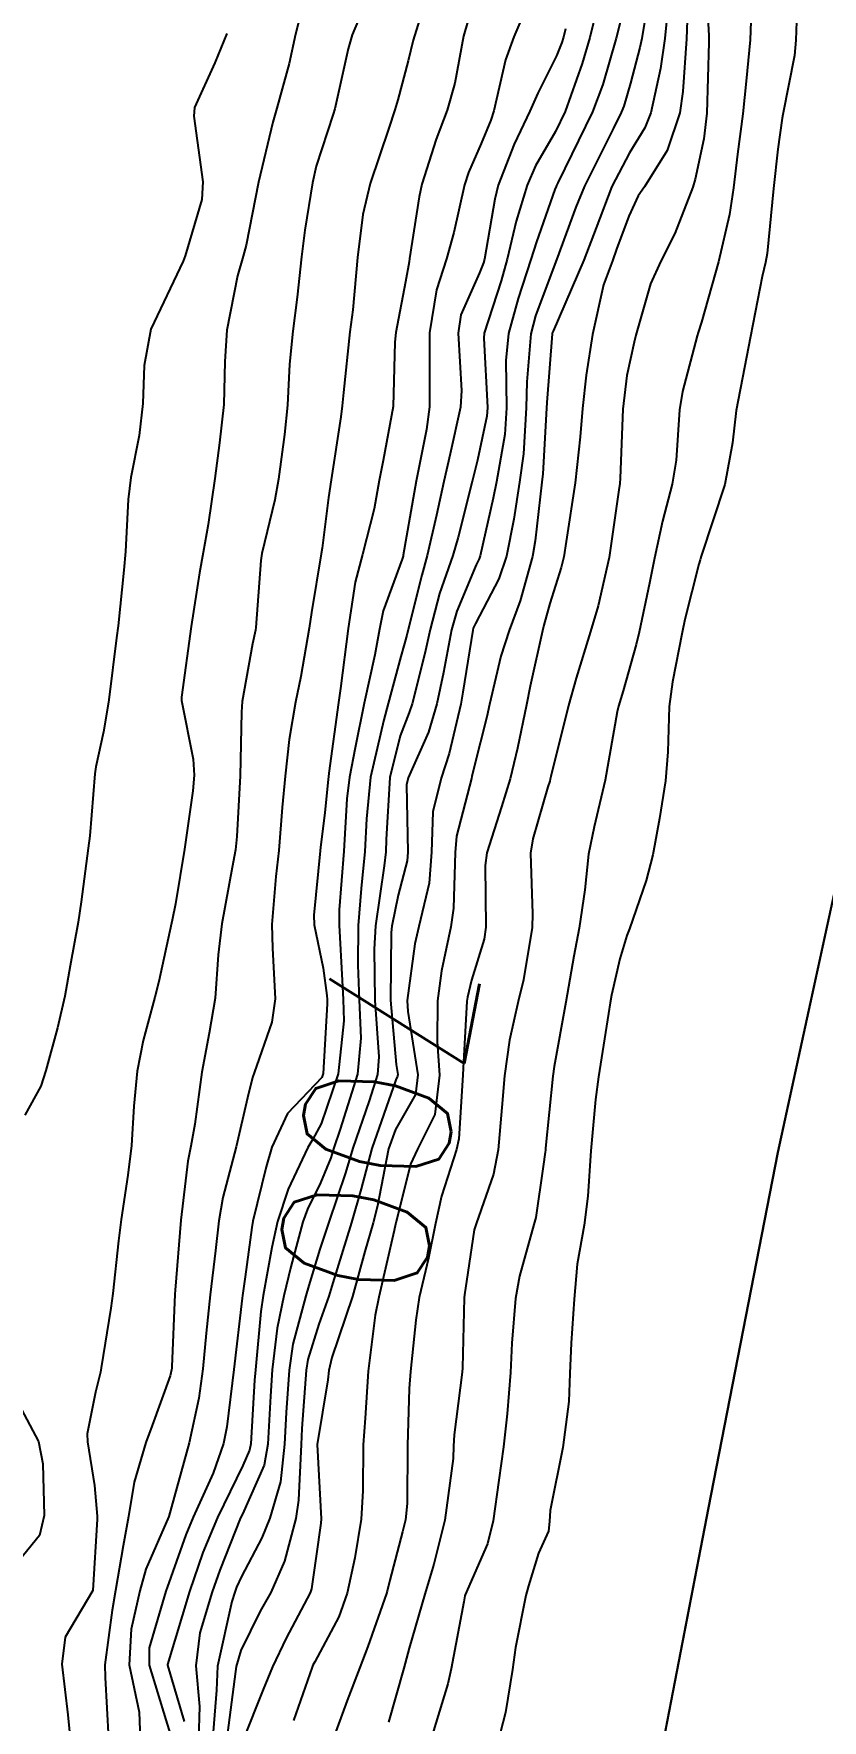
# Model space of a CAD drawing. Header units: metres. Extents: x 298520 to 308411, y 7433745 to 7450750.
# Drawn here: x 301154.61 to 301175.88, y 7443385.87 to 7443431.32 of the extents above; entities that cross this region are included whole.
import ezdxf
from ezdxf.enums import TextEntityAlignment as Align

# ---------------------------------------------------------------- set-up
doc = ezdxf.new("R2010")
doc.units = ezdxf.units.M
doc.header["$LTSCALE"] = 10
doc.linetypes.add('CONTINUO', pattern=[0])
doc.linetypes.add('DASHED', pattern=[0.75, 0.5, -0.25])
for name, color, linetype in [('Cotas', 45, 'Continuous'), ('Curvas de Nivel 1m', 11, 'Continuous'), ('Curvas de Nivel 5m', 15, 'Continuous'), ('Eixo_Estaqueamento', 45, 'CONTINUO'), ('Linha Férrea', 251, 'TRACKS'), ('Vias Secundárias', 230, 'DASHED')]:
    doc.layers.add(name, color=color, linetype=linetype)
doc.styles.add('Style-STANDARD', font='STANDARD.shx')
doc.linetypes.add('TRACKS', pattern='A,0.15,[130,ltypeshp.shx,S=0.25,R=0,X=0,Y=0],0.15', length=0.3)

msp = doc.modelspace()

# ---------------------------------------------------------------- linework, layer by layer
at = {"layer": 'Curvas de Nivel 1m', "flags": 128}
for points, elevation in [([(301165.328, 7443432.673), (301164.88, 7443431.268), (301164.843, 7443431.147), (301164.713, 7443430.592), (301164.43, 7443429.541), (301164.354, 7443429.275), (301164.188, 7443428.777), (301163.687, 7443427.285), (301163.493, 7443426.455), (301163.348, 7443425.289), (301163.216, 7443423.879), (301163.142, 7443423.292), (301162.966, 7443421.654), (301162.932, 7443421.295), (301162.893, 7443421.002), (301162.633, 7443419.299), (301162.568, 7443418.82), (301162.394, 7443417.462), (301162.368, 7443417.302), (301162.106, 7443415.727), (301162.042, 7443415.305), (301161.817, 7443414), (301161.674, 7443413.308), (301161.502, 7443412.301), (301161.396, 7443411.311), (301161.317, 7443410.465), (301161.228, 7443409.312), (301161.147, 7443408.612), (301161.033, 7443407.314), (301161.058, 7443406.682), (301161.129, 7443405.313), (301161.036, 7443404.681), (301160.559, 7443403.318), (301160.511, 7443403.19), (301160.376, 7443402.646), (301160.077, 7443401.324), (301159.716, 7443399.956), (301159.61, 7443399.331), (301159.519, 7443398.526), (301159.369, 7443397.334), (301159.266, 7443396.299), (301159.174, 7443395.337), (301159.066, 7443394.553), (301158.809, 7443393.342), (301158.256, 7443391.363), (301157.638, 7443389.939), (301157.476, 7443389.357), (301157.239, 7443388.324), (301157.191, 7443387.36), (301157.455, 7443386.083), (301157.484, 7443385.357)], 706), ([(301170.74, 7443432.861), (301170.32, 7443431.206), (301169.964, 7443429.951), (301169.683, 7443429.215), (301168.751, 7443427.306), (301168.712, 7443427.229), (301168.701, 7443427.201), (301168.671, 7443427.122), (301168.172, 7443425.713), (301168.023, 7443425.236), (301167.682, 7443424.19), (301167.415, 7443423.242), (301167.342, 7443422.517), (301167.366, 7443421.242), (301167.317, 7443420.517), (301167.099, 7443419.245), (301167.009, 7443418.805), (301166.652, 7443417.249), (301166.628, 7443417.173), (301166.549, 7443417.008), (301166.024, 7443415.762), (301165.885, 7443415.256), (301165.667, 7443414.103), (301165.485, 7443413.26), (301165.258, 7443412.499), (301164.717, 7443411.268), (301164.672, 7443411.076), (301164.707, 7443409.267), (301164.684, 7443409.034), (301164.441, 7443408.104), (301164.275, 7443407.272), (301164.257, 7443407.099), (301164.237, 7443405.273), (301164.387, 7443403.546), (301164.43, 7443403.27), (301164.426, 7443403.226), (301164.381, 7443403.126), (301163.737, 7443401.279), (301163.441, 7443400.189), (301163.185, 7443399.287), (301162.681, 7443397.659), (301162.57, 7443397.296), (301162.305, 7443396.547), (301162.003, 7443395.596), (301161.958, 7443395.303), (301161.842, 7443393.732), (301161.827, 7443393.304), (301161.755, 7443391.798), (301161.685, 7443391.306), (301161.38, 7443390.154), (301161.007, 7443389.312), (301160.717, 7443388.805), (301160.197, 7443387.747), (301160.072, 7443387.322), (301160.054, 7443387.184), (301159.816, 7443385.325)], 701), ([(301172.738, 7443432.725), (301172.822, 7443431.277), (301172.825, 7443431.178), (301172.817, 7443431.084), (301172.763, 7443429.179), (301172.686, 7443428.49), (301172.451, 7443427.406), (301172.386, 7443427.183), (301171.904, 7443425.937), (301171.527, 7443425.191), (301171.252, 7443424.579), (301170.854, 7443423.198), (301170.806, 7443423.013), (301170.612, 7443422.109), (301170.501, 7443421.202), (301170.43, 7443419.347), (301170.418, 7443419.202), (301170.395, 7443419.026), (301170.131, 7443417.206), (301169.839, 7443415.905), (301169.632, 7443415.213), (301169.243, 7443413.952), (301169.039, 7443413.222), (301168.558, 7443411.303), (301168.542, 7443411.229), (301168.53, 7443411.182), (301168.48, 7443411.028), (301168.073, 7443409.62), (301168.01, 7443409.234), (301168.066, 7443407.605), (301168.056, 7443407.234), (301167.821, 7443405.827), (301167.677, 7443405.237), (301167.443, 7443404.194), (301167.311, 7443403.241), (301167.234, 7443402.382), (301167.14, 7443401.242), (301167.012, 7443400.584), (301166.545, 7443399.248), (301166.496, 7443399.083), (301166.32, 7443397.939), (301166.232, 7443397.333), (301166.226, 7443397.251), (301166.178, 7443395.367), (301166.168, 7443395.251), (301165.957, 7443393.564), (301165.939, 7443393.255), (301165.925, 7443392.92), (301165.704, 7443391.258), (301165.408, 7443390.079), (301165.163, 7443389.266), (301164.74, 7443387.814), (301164.593, 7443387.274), (301164.178, 7443385.816)], 697), ([(301169.892, 7443432.37), (301169.608, 7443431.217), (301169.408, 7443430.524), (301168.95, 7443429.226), (301168.687, 7443428.688), (301168.15, 7443427.764), (301167.918, 7443427.238), (301167.625, 7443426.274), (301167.381, 7443425.243), (301167.217, 7443424.664), (301166.765, 7443423.249), (301166.751, 7443423.119), (301166.851, 7443421.248), (301166.835, 7443421.012), (301166.582, 7443419.828), (301166.464, 7443419.361), (301166.435, 7443419.251), (301166.062, 7443417.751), (301165.913, 7443417.256), (301165.561, 7443416.236), (301165.302, 7443415.262), (301165.162, 7443414.618), (301164.821, 7443413.267), (301164.743, 7443413.025), (301164.494, 7443412.404), (301164.219, 7443411.274), (301164.123, 7443409.61), (301164.112, 7443409.275), (301164.066, 7443408.893), (301163.835, 7443407.279), (301163.796, 7443406.649), (301163.815, 7443405.279), (301163.92, 7443403.747), (301163.889, 7443403.277), (301163.662, 7443402.567), (301163.223, 7443401.287), (301163.023, 7443400.619), (301162.576, 7443399.296), (301162.326, 7443398.566), (301162.031, 7443397.588), (301161.95, 7443397.304), (301161.604, 7443396.003), (301161.5, 7443395.308), (301161.42, 7443394.164), (301161.38, 7443393.309), (301161.267, 7443392.295), (301160.979, 7443391.313), (301160.766, 7443390.783), (301160.219, 7443389.743), (301160.083, 7443389.454), (301160.038, 7443389.323), (301159.959, 7443389.073), (301159.575, 7443387.329), (301159.54, 7443386.683), (301159.437, 7443385.331)], 702), ([(301171.731, 7443432.192), (301171.632, 7443431.191), (301171.517, 7443430.386), (301171.261, 7443429.194), (301171.099, 7443428.785), (301170.682, 7443428.117), (301170.202, 7443427.207), (301169.782, 7443426.087), (301169.452, 7443425.218), (301168.624, 7443423.307), (301168.6, 7443423.253), (301168.597, 7443423.23), (301168.453, 7443421.382), (301168.445, 7443421.232), (301168.344, 7443419.465), (301168.319, 7443419.233), (301168.133, 7443417.658), (301168.062, 7443417.235), (301167.736, 7443416.037), (301167.435, 7443415.241), (301167.212, 7443414.547), (301166.91, 7443413.246), (301166.83, 7443412.916), (301166.486, 7443411.527), (301166.432, 7443411.302), (301166.421, 7443411.251), (301166.019, 7443409.695), (301165.982, 7443409.255), (301165.939, 7443407.754), (301165.863, 7443407.256), (301165.612, 7443406.067), (301165.501, 7443405.259), (301165.493, 7443404.163), (301165.554, 7443403.258), (301165.432, 7443402.199), (301164.961, 7443401.264), (301164.771, 7443400.852), (301164.379, 7443399.27), (301164.367, 7443399.235), (301164.331, 7443399.072), (301163.925, 7443397.276), (301163.819, 7443396.788), (301163.636, 7443395.28), (301163.549, 7443394.012), (301163.502, 7443393.288), (301163.489, 7443392.049), (301163.448, 7443391.288), (301163.272, 7443390.245), (301163.065, 7443389.291), (301162.847, 7443388.653), (301162.194, 7443387.444), (301162.142, 7443387.352), (301162.121, 7443387.301), (301161.624, 7443385.86)], 699), ([(301173.977, 7443432.403), (301173.932, 7443431.162), (301173.826, 7443430.043), (301173.737, 7443429.164), (301173.593, 7443428.077), (301173.482, 7443427.168), (301173.378, 7443426.453), (301173.085, 7443425.173), (301172.627, 7443423.547), (301172.534, 7443423.271), (301172.508, 7443423.181), (301172.113, 7443421.68), (301172.026, 7443421.186), (301171.936, 7443419.833), (301171.836, 7443419.187), (301171.569, 7443418.184), (301171.359, 7443417.192), (301171.224, 7443416.512), (301170.938, 7443415.196), (301170.858, 7443414.858), (301170.507, 7443413.612), (301170.384, 7443413.202), (301170.35, 7443413.051), (301170.023, 7443411.207), (301169.728, 7443409.947), (301169.575, 7443409.213), (301169.481, 7443408.252), (301169.326, 7443407.217), (301169.179, 7443406.461), (301168.967, 7443405.222), (301168.65, 7443403.49), (301168.61, 7443403.227), (301168.418, 7443401.283), (301168.412, 7443401.229), (301168.408, 7443401.183), (301168.356, 7443400.792), (301168.151, 7443399.417), (301168.105, 7443399.232), (301167.715, 7443397.84), (301167.607, 7443397.237), (301167.511, 7443396.028), (301167.469, 7443395.238), (301167.386, 7443394.129), (301167.279, 7443393.24), (301167.157, 7443392.338), (301167.009, 7443391.242), (301166.85, 7443390.628), (301166.251, 7443389.25), (301166.239, 7443389.223), (301166.211, 7443389.062), (301165.876, 7443387.255), (301165.78, 7443386.847), (301165.298, 7443385.263)], 696), ([(301161.89, 7443432.15), (301161.673, 7443431.311), (301161.506, 7443430.517), (301161.171, 7443429.315), (301161.065, 7443428.941), (301160.673, 7443427.32), (301160.346, 7443425.624), (301160.262, 7443425.324), (301160.107, 7443424.798), (301159.825, 7443423.332), (301159.773, 7443422.491), (301159.738, 7443421.333), (301159.625, 7443420.297), (301159.5, 7443419.336), (301159.322, 7443418.1), (301159.183, 7443417.341), (301159.089, 7443416.797), (301158.861, 7443415.345), (301158.599, 7443413.444), (301158.604, 7443413.348), (301158.916, 7443411.772), (301158.944, 7443411.343), (301158.905, 7443410.915), (301158.677, 7443409.347), (301158.438, 7443407.874), (301158.35, 7443407.434), (301158.331, 7443407.351), (301157.99, 7443405.782), (301157.879, 7443405.355), (301157.562, 7443404.191), (301157.402, 7443403.36), (301157.314, 7443402.42), (301157.25, 7443401.361), (301157.155, 7443400.557), (301156.974, 7443399.364), (301156.9, 7443398.791), (301156.746, 7443397.366), (301156.696, 7443396.979), (301156.435, 7443395.369), (301156.413, 7443395.247), (301156.283, 7443394.707), (301156.052, 7443393.587), (301156.066, 7443393.372), (301156.251, 7443392.199), (301156.328, 7443391.369), (301156.324, 7443391.287), (301156.213, 7443389.37), (301155.467, 7443388.11), (301155.37, 7443387.378), (301155.537, 7443386.019), (301155.6, 7443385.376)], 708), ([(301163.541, 7443432.098), (301163.205, 7443431.293), (301163.095, 7443430.916), (301162.733, 7443429.299), (301162.691, 7443429.152), (301162.232, 7443427.749), (301162.131, 7443427.305), (301161.93, 7443426.031), (301161.836, 7443425.308), (301161.721, 7443424.221), (301161.604, 7443423.31), (301161.511, 7443422.414), (301161.458, 7443421.311), (301161.382, 7443420.521), (301161.214, 7443419.314), (301161.118, 7443418.764), (301160.77, 7443417.318), (301160.739, 7443417.129), (301160.604, 7443415.319), (301160.597, 7443415.244), (301160.519, 7443414.88), (301160.233, 7443413.324), (301160.215, 7443413.039), (301160.186, 7443411.324), (301160.094, 7443409.69), (301160.055, 7443409.326), (301159.97, 7443408.849), (301159.686, 7443407.331), (301159.591, 7443406.499), (301159.505, 7443405.334), (301159.343, 7443404.391), (301159.148, 7443403.339), (301158.962, 7443401.934), (301158.852, 7443401.343), (301158.768, 7443400.933), (301158.581, 7443399.346), (301158.428, 7443397.462), (301158.42, 7443397.348), (301158.337, 7443395.393), (301158.336, 7443395.349), (301158.329, 7443395.313), (301158.29, 7443395.148), (301157.81, 7443393.814), (301157.635, 7443393.356), (301157.323, 7443392.288), (301157.168, 7443391.361), (301157.025, 7443390.568), (301156.823, 7443389.364), (301156.734, 7443388.839), (301156.53, 7443387.367), (301156.539, 7443387.017), (301156.634, 7443385.365)], 707), ([(301167.913, 7443432.056), (301167.558, 7443431.242), (301167.335, 7443430.622), (301167.022, 7443429.247), (301166.941, 7443428.996), (301166.684, 7443428.362), (301166.343, 7443427.587), (301166.23, 7443427.254), (301165.941, 7443425.969), (301165.746, 7443425.259), (301165.479, 7443424.417), (301165.287, 7443423.263), (301165.288, 7443422.592), (301165.287, 7443421.263), (301165.203, 7443420.654), (301164.932, 7443419.266), (301164.877, 7443418.96), (301164.582, 7443417.27), (301164.577, 7443417.245), (301164.551, 7443417.166), (301164.041, 7443415.767), (301163.939, 7443415.279), (301163.817, 7443414.582), (301163.529, 7443413.285), (301163.282, 7443412.079), (301163.13, 7443411.29), (301163.063, 7443410.703), (301162.978, 7443409.292), (301162.856, 7443407.712), (301162.849, 7443407.294), (301162.932, 7443405.807), (301162.957, 7443405.292), (301162.974, 7443404.722), (301162.824, 7443403.293), (301162.369, 7443401.943), (301162.138, 7443401.529), (301162.003, 7443401.304), (301161.472, 7443400.182), (301161.188, 7443399.311), (301161.033, 7443398.606), (301160.803, 7443397.315), (301160.74, 7443396.884), (301160.593, 7443395.317), (301160.572, 7443395.033), (301160.466, 7443393.318), (301160.432, 7443393.148), (301160.257, 7443392.735), (301159.569, 7443391.33), (301159.176, 7443390.389), (301158.818, 7443389.341), (301158.22, 7443387.376), (301158.223, 7443387.35), (301158.674, 7443385.839)], 704), ([(301159.827, 7443431.329), (301159.502, 7443430.541), (301158.95, 7443429.337), (301158.931, 7443429.097), (301159.178, 7443427.335), (301159.145, 7443426.856), (301158.702, 7443425.339), (301158.641, 7443425.196), (301157.777, 7443423.358), (301157.59, 7443422.383), (301157.558, 7443421.36), (301157.46, 7443420.491), (301157.237, 7443419.363), (301157.165, 7443418.766), (301157.094, 7443417.365), (301157.046, 7443416.864), (301156.89, 7443415.366), (301156.849, 7443415.037), (301156.636, 7443413.369), (301156.62, 7443413.25), (301156.494, 7443412.51), (301156.291, 7443411.565), (301156.266, 7443411.372), (301156.125, 7443409.707), (301156.083, 7443409.374), (301155.891, 7443407.923), (301155.81, 7443407.376), (301155.597, 7443406.203), (301155.451, 7443405.38), (301155.253, 7443404.529), (301154.939, 7443403.384), (301154.803, 7443402.961), (301154.371, 7443402.18)], 709), ([(301168.954, 7443431.455), (301168.901, 7443431.227), (301168.86, 7443431.089), (301168.715, 7443430.731), (301168.213, 7443429.722), (301167.993, 7443429.237), (301167.575, 7443428.35), (301167.138, 7443427.245), (301167.046, 7443426.868), (301166.771, 7443425.249), (301166.747, 7443425.144), (301166.639, 7443424.877), (301166.137, 7443423.746), (301166.057, 7443423.256), (301166.154, 7443421.708), (301166.127, 7443421.255), (301165.844, 7443419.997), (301165.672, 7443419.259), (301165.477, 7443418.348), (301165.226, 7443417.263), (301165.08, 7443416.729), (301164.711, 7443415.268), (301164.673, 7443415.117), (301164.516, 7443414.538), (301164.173, 7443413.275), (301164.053, 7443412.831), (301163.7, 7443411.282), (301163.586, 7443410.164), (301163.547, 7443409.284), (301163.448, 7443408.29), (301163.365, 7443407.286), (301163.356, 7443406.22), (301163.387, 7443405.285), (301163.432, 7443404.249), (301163.346, 7443403.286), (301162.879, 7443401.803), (301162.709, 7443401.295), (301162.625, 7443401.03), (301162.349, 7443400.349), (301162.001, 7443399.641), (301161.876, 7443399.305), (301161.544, 7443398.085), (301161.362, 7443397.31), (301161.182, 7443396.433), (301161.047, 7443395.312), (301160.996, 7443394.599), (301160.928, 7443393.313), (301160.831, 7443392.74), (301160.244, 7443391.419), (301160.194, 7443391.321), (301159.634, 7443389.917), (301159.428, 7443389.332), (301159.09, 7443388.225), (301158.983, 7443387.338), (301159.086, 7443386.24), (301159.059, 7443385.337)], 703), ([(301172.237, 7443431.675), (301172.215, 7443431.185), (301172.119, 7443429.768), (301172.039, 7443429.187), (301171.699, 7443428.173), (301171.088, 7443427.196), (301170.917, 7443426.95), (301170.661, 7443426.405), (301170.334, 7443425.518), (301170.221, 7443425.206), (301169.984, 7443424.557), (301169.685, 7443423.214), (301169.515, 7443422.12), (301169.41, 7443421.218), (301169.347, 7443420.463), (301169.219, 7443419.22), (301168.975, 7443417.641), (301168.906, 7443417.225), (301168.835, 7443416.939), (301168.534, 7443415.969), (301168.375, 7443415.381), (301168.338, 7443415.232), (301168.006, 7443413.737), (301167.901, 7443413.236), (301167.661, 7443412.068), (301167.46, 7443411.24), (301167.23, 7443410.484), (301166.832, 7443409.246), (301166.79, 7443408.906), (301166.805, 7443407.246), (301166.758, 7443406.917), (301166.419, 7443405.812), (301166.31, 7443405.355), (301166.294, 7443405.251), (301166.193, 7443403.445), (301166.187, 7443403.252), (301166.08, 7443401.539), (301166.017, 7443401.253), (301165.611, 7443399.99), (301165.448, 7443399.259), (301165.257, 7443398.327), (301165.01, 7443397.263), (301164.916, 7443396.655), (301164.776, 7443395.265), (301164.74, 7443394.811), (301164.695, 7443393.274), (301164.684, 7443391.71), (301164.638, 7443391.274), (301164.563, 7443390.95), (301164.218, 7443389.641), (301164.145, 7443389.349), (301164.126, 7443389.281), (301163.629, 7443387.855), (301163.408, 7443387.288), (301163.07, 7443386.405), (301162.66, 7443385.295)], 698), ([(301154.276, 7443394.26), (301154.743, 7443393.385), (301154.859, 7443392.782), (301154.897, 7443391.383), (301154.775, 7443390.844), (301154.225, 7443390.176)], 709)]:
    msp.add_lwpolyline(points, dxfattribs=dict(at, elevation=elevation))
at = {"layer": 'Curvas de Nivel 5m', "flags": 128}
for points, elevation in [([(301171.254, 7443432.679), (301171.015, 7443431.197), (301170.964, 7443430.953), (301170.705, 7443429.986), (301170.525, 7443429.373), (301170.459, 7443429.204), (301170.241, 7443428.759), (301169.47, 7443427.218), (301169.237, 7443426.649), (301168.713, 7443425.229), (301168.641, 7443425.039), (301168.145, 7443423.718), (301168.019, 7443423.236), (301167.91, 7443421.937), (301167.895, 7443421.237), (301167.819, 7443420.003), (301167.719, 7443419.239), (301167.561, 7443418.242), (301167.364, 7443417.242), (301167.16, 7443416.627), (301166.526, 7443415.427), (301166.469, 7443415.305), (301166.454, 7443415.251), (301166.185, 7443413.575), (301166.129, 7443413.254), (301165.819, 7443411.927), (301165.6, 7443411.259), (301165.38, 7443410.351), (301165.341, 7443409.261), (301165.28, 7443408.427), (301165, 7443407.264), (301164.896, 7443406.797), (301164.69, 7443405.267), (301164.704, 7443404.972), (301164.97, 7443403.264), (301164.91, 7443402.732), (301164.368, 7443401.787), (301164.178, 7443401.273), (301163.883, 7443399.733), (301163.77, 7443399.278), (301163.545, 7443398.502), (301163.209, 7443397.287), (301162.651, 7443395.649), (301162.571, 7443395.296), (301162.543, 7443395.044), (301162.263, 7443393.3), (301162.364, 7443391.299), (301162.357, 7443391.183), (301162.228, 7443390.288), (301162.103, 7443389.412), (301162.069, 7443389.301), (301161.427, 7443388.082), (301161.054, 7443387.311), (301160.799, 7443386.702), (301160.256, 7443385.319)], 700), ([(301175.22, 7443432.664), (301175.166, 7443431.146), (301175.128, 7443430.735), (301174.812, 7443429.149), (301174.796, 7443429.045), (301174.684, 7443428.208), (301174.569, 7443427.152), (301174.397, 7443425.403), (301174.351, 7443425.154), (301174.263, 7443424.78), (301173.945, 7443423.16), (301173.778, 7443422.326), (301173.561, 7443421.166), (301173.455, 7443420.301), (301173.254, 7443419.17), (301172.617, 7443417.242), (301172.599, 7443417.179), (301172.589, 7443417.143), (301172.551, 7443417.027), (301172.175, 7443415.537), (301172.101, 7443415.184), (301171.842, 7443413.854), (301171.755, 7443413.187), (301171.714, 7443411.965), (301171.653, 7443411.188), (301171.488, 7443410.17), (301171.306, 7443409.191), (301171.135, 7443408.504), (301170.683, 7443407.198), (301170.613, 7443407.015), (301170.421, 7443406.39), (301170.2, 7443405.409), (301170.163, 7443405.204), (301170.113, 7443404.918), (301169.846, 7443403.208), (301169.766, 7443402.598), (301169.636, 7443401.211), (301169.559, 7443399.998), (301169.455, 7443399.213), (301169.272, 7443398.165), (301169.188, 7443397.217), (301169.112, 7443396.029), (301169.07, 7443395.218), (301169.041, 7443394.459), (301168.881, 7443393.221), (301168.541, 7443391.52), (301168.522, 7443391.226), (301168.5, 7443390.965), (301168.23, 7443390.375), (301167.955, 7443389.495), (301167.89, 7443389.233), (301167.606, 7443387.829), (301167.523, 7443387.237), (301167.341, 7443386.079), (301167.119, 7443385.241)], 695), ([(301166.318, 7443431.663), (301166.209, 7443431.255), (301165.972, 7443429.989), (301165.761, 7443429.259), (301165.464, 7443428.483), (301165.077, 7443427.266), (301165.008, 7443426.926), (301164.752, 7443425.269), (301164.738, 7443425.173), (301164.637, 7443424.639), (301164.376, 7443423.274), (301164.353, 7443423.006), (301164.31, 7443421.274), (301164.035, 7443419.824), (301163.928, 7443419.28), (301163.799, 7443418.515), (301163.477, 7443417.286), (301163.286, 7443416.545), (301163.092, 7443415.291), (301162.886, 7443413.674), (301162.831, 7443413.295), (301162.576, 7443411.391), (301162.563, 7443411.299), (301162.552, 7443411.229), (301162.468, 7443410.324), (301162.352, 7443409.403), (301162.338, 7443409.301), (301162.171, 7443407.567), (301162.182, 7443407.303), (301162.421, 7443406.142), (301162.522, 7443405.406), (301162.53, 7443405.298), (301162.529, 7443405.18), (301162.422, 7443403.299), (301162.382, 7443403.188), (301161.459, 7443402.222), (301161.04, 7443401.313), (301160.887, 7443400.783), (301160.526, 7443399.318), (301160.497, 7443399.153), (301160.318, 7443397.821), (301160.242, 7443397.321), (301160.236, 7443397.245), (301160.01, 7443395.324), (301159.823, 7443393.773), (301159.735, 7443393.328), (301159.454, 7443392.531), (301158.912, 7443391.34), (301158.713, 7443390.865), (301158.214, 7443389.449), (301158.19, 7443389.374), (301158.18, 7443389.35), (301157.729, 7443387.824), (301157.725, 7443387.355), (301158.178, 7443385.877), (301158.301, 7443385.475)], 705)]:
    msp.add_lwpolyline(points, dxfattribs=dict(at, elevation=elevation))
at = {"layer": 'Eixo_Estaqueamento'}
msp.add_lwpolyline([(301196.167, 7443643.146, 0.007667), (301197.204, 7443633.937), (301198.183, 7443625.385), (301198.702, 7443618.87), (301199.281, 7443610.703), (301199.927, 7443598.374), (301200.162, 7443588.233), (301200.282, 7443573.9), (301200.059, 7443564.719), (301199.581, 7443554.271), (301198.978, 7443543.028), (301197.815, 7443528.847), (301196.062, 7443513.194), (301194.095, 7443499.341), (301192.552, 7443489.809), (301190.748, 7443479.811), (301187.696, 7443463.235), (301184.295, 7443446.536), (301181.694, 7443433.864), (301178.924, 7443420.669), (301174.68, 7443401.171), (301172.81, 7443391.595), (301169.449, 7443374.231)], format="xyb", dxfattribs=at)
at = {"layer": 'Linha Férrea', "flags": 128}
msp.add_lwpolyline([(307827.162, 7434249.95), (307821.558, 7434258.806), (307819.524, 7434262.43), (307816.304, 7434268.219), (307813.681, 7434272.301), (307811.637, 7434275.461), (307798.221, 7434296.136), (307773.738, 7434334.032), (307761.734, 7434352.011), (307752.472, 7434367.888), (307735.134, 7434393.38), (307710.738, 7434431.015), (307694.807, 7434455.28), (307677.699, 7434482.208), (307665.381, 7434501.663), (307643.884, 7434534.842), (307627.559, 7434562.543), (307613.51, 7434586.874), (307596.955, 7434617.47), (307576.402, 7434659.978), (307564.169, 7434687.319), (307541.059, 7434734.946), (307530.172, 7434758.545), (307516.917, 7434785.92), (307501.763, 7434817.247), (307481.679, 7434859.302), (307459.201, 7434904.199), (307442.79, 7434936.268), (307425.275, 7434968.915), (307411.694, 7434992.242), (307402.565, 7435007.679), (307388.848, 7435028.501), (307366.947, 7435058.298), (307352.497, 7435076.75), (307335.708, 7435095.815), (307323.737, 7435108.404), (307304.876, 7435127.211), (307280.641, 7435149.596), (307260.895, 7435166.247), (307239.502, 7435183.006), (307222.59, 7435195.397), (307206.912, 7435206.431), (307191.542, 7435216.923), (307180.978, 7435223.581), (307147.083, 7435245.035), (307110.179, 7435267.866), (307071.327, 7435292.081), (307013.035, 7435328.917), (306934.22, 7435378.293), (306890.853, 7435406.012), (306860.761, 7435425.266), (306830.445, 7435444.172), (306783.165, 7435474.002), (306743.292, 7435499.125), (306730.646, 7435506.804), (306700.006, 7435524.558), (306649.968, 7435556.158), (306620.536, 7435574.685), (306585.884, 7435596.365), (306549.21, 7435619.443), (306511.464, 7435642.992), (306481.3, 7435662.066), (306449.914, 7435681.79), (306417.31, 7435702.158), (306386.499, 7435720.658), (306359.57, 7435735.78), (306332.265, 7435749.95), (306295.736, 7435767.254), (306254.914, 7435784.832), (306234.551, 7435793.029), (306198.8, 7435806.042), (306177.427, 7435813.736), (306139.201, 7435826.142), (306101.034, 7435838.043), (306051.969, 7435853.031), (306008.186, 7435866.647), (306003.579, 7435868.042), (305974.115, 7435878.736), (305939.654, 7435889.448), (305902.227, 7435900.737), (305881.18, 7435906.223), (305868.578, 7435910.192), (305845.541, 7435919.118), (305815.171, 7435933.297), (305786.711, 7435949.033), (305760.876, 7435966.424), (305735.18, 7435986.894), (305723.755, 7435997.052), (305696.097, 7436025.188), (305678.2, 7436047.897), (305661.02, 7436071.863), (305645.017, 7436096.315), (305622.371, 7436129.703), (305596.142, 7436168.749), (305576.091, 7436198.746), (305559.429, 7436223.15), (305539.44, 7436252.716), (305521.42, 7436279.841), (305512.691, 7436292.824), (305499.486, 7436312.983), (305480.027, 7436341.606), (305460.301, 7436370.83), (305441.558, 7436398.43), (305421.25, 7436428.242), (305402.577, 7436456.088), (305384.092, 7436483.75), (305369.125, 7436505.554), (305351.225, 7436532.173), (305338.344, 7436551.44), (305322.726, 7436574.869), (305306.914, 7436598.296), (305293.244, 7436619.058), (305277.818, 7436644.307), (305263.888, 7436668.981), (305254.713, 7436687.725), (305243.781, 7436710.837), (305233.952, 7436734.393), (305225.106, 7436755.865), (305215.533, 7436780.472), (305201.607, 7436815.682), (305193.173, 7436837.83), (305177.384, 7436877.752), (305166.792, 7436904.686), (305153.942, 7436937.689), (305141.501, 7436969.136), (305130.697, 7436996.497), (305122.016, 7437018.504), (305113.061, 7437043.102), (305101.513, 7437072.011), (305093.245, 7437092.935), (305082.037, 7437121.364), (305073.353, 7437143.916), (305060.568, 7437176.453), (305050.18, 7437206.397), (305043.414, 7437227.867), (305037.467, 7437248.165), (305034.526, 7437261.706), (305031.724, 7437274.104), (305028.718, 7437297.869), (305025.03, 7437326.573), (305023.117, 7437358.555), (305023.119, 7437387.114), (305024.829, 7437414.867), (305027.312, 7437439.505), (305027.407, 7437441.256), (305030.711, 7437462.666), (305036.039, 7437488.902), (305042.465, 7437516.919), (305048.776, 7437544.538), (305055.475, 7437572.1), (305062.866, 7437603.389), (305069.498, 7437630.688), (305077.032, 7437662.821), (305085.46, 7437698.138), (305091.819, 7437727.643), (305097.21, 7437749.95), (305103.918, 7437777.268), (305111.101, 7437807.1), (305121.202, 7437849.915), (305125.406, 7437866.973), (305130.992, 7437888.732), (305137.356, 7437914.575), (305143.477, 7437941.139), (305150.277, 7437969.227), (305155.626, 7437993.858), (305160.498, 7438017.389), (305165.529, 7438047.968), (305167.399, 7438065.921), (305168.452, 7438080.499), (305168.697, 7438098.822), (305168.499, 7438111.609), (305167.442, 7438129.409), (305165.734, 7438144.803), (305163.051, 7438159.253), (305157.36, 7438183.653), (305149.712, 7438209.61), (305142.146, 7438230.516), (305132.877, 7438252.552), (305120.435, 7438277.838), (305109.119, 7438297.22), (305107.007, 7438300.233), (305099.258, 7438311.382), (305091.426, 7438322.415), (305083.384, 7438332.797), (305079.569, 7438337.519), (305074.8, 7438344.056), (305056.823, 7438367.077), (305041.935, 7438386.352), (305023.225, 7438411.978), (305005.975, 7438436.561), (304993.284, 7438456.495), (304983.121, 7438473.171), (304969.538, 7438498.699), (304959.938, 7438517.087), (304947.328, 7438543.432), (304933.09, 7438572.791), (304924.306, 7438590.948), (304918.204, 7438604.464), (304911.783, 7438619.158), (304905.926, 7438632.437), (304900.315, 7438648.46), (304895.834, 7438661.886), (304892.174, 7438674.496), (304887.946, 7438691.238), (304884.694, 7438706.937), (304881.848, 7438723.698), (304879.326, 7438740.134), (304878.187, 7438758.916), (304877.537, 7438778.358), (304877.211, 7438799.094), (304877.455, 7438830.881), (304877.861, 7438863.017), (304878.268, 7438892.702), (304878.595, 7438920.109), (304878.677, 7438952.239), (304877.945, 7438980.303), (304876.318, 7439009.018), (304874.936, 7439022.788), (304873.229, 7439037.841), (304870.14, 7439056.141), (304864.855, 7439082.077), (304859.079, 7439105.013), (304850.377, 7439133.889), (304843.057, 7439154.06), (304836.382, 7439171.237), (304828.249, 7439190.114), (304817.674, 7439211.83), (304806.69, 7439232.736), (304796.364, 7439250.871), (304785.222, 7439269.009), (304772.779, 7439289.097), (304755.7, 7439316.738), (304736.912, 7439345.938), (304718.848, 7439374.335), (304700.222, 7439403.624), (304676.465, 7439440.714), (304659.061, 7439468.061), (304641.493, 7439495.549), (304629.289, 7439514.996), (304612.29, 7439541.915), (304598.786, 7439563.312), (304583.088, 7439588.524), (304568.608, 7439611.383), (304554.371, 7439633.59), (304540.465, 7439656.114), (304527.858, 7439675.88), (304515.488, 7439695.965), (304501.015, 7439718.74), (304492.557, 7439732.179), (304481.09, 7439749.95), (304464.698, 7439773.555), (304458.701, 7439781.55), (304447.468, 7439795.482), (304430.85, 7439814.016), (304417.942, 7439826.867), (304407.625, 7439836.385), (304393.358, 7439848.486), (304380.404, 7439858.342), (304362.661, 7439870.737), (304347.086, 7439880.296), (304333.248, 7439887.82), (304320.73, 7439894.061), (304304.927, 7439900.989), (304286.443, 7439908.157), (304266.642, 7439915.416), (304246.691, 7439922.501), (304225.186, 7439929.977), (304198.999, 7439939.195), (304168.468, 7439950.001), (304152.888, 7439955.629), (304135.919, 7439962.486), (304121.351, 7439968.798), (304105.783, 7439976.385), (304088.736, 7439985.334), (304071.183, 7439995.831), (304051.503, 7440008.737), (304042.509, 7440015.334), (304023.022, 7440030.473), (304002.682, 7440048.64), (303992.184, 7440058.522), (303980.444, 7440070.491), (303965.024, 7440086.226), (303949.368, 7440102.496), (303932.051, 7440120.671), (303917.21, 7440136.166), (303903.071, 7440150.772), (303879.085, 7440174.998), (303863.629, 7440189.711), (303849.061, 7440203.116), (303838.551, 7440211.886), (303825.964, 7440222.577), (303811.471, 7440233.814), (303798.026, 7440243.583), (303789.167, 7440249.782, 0.048699), (303782.733, 7440254.326, -0.013971), (303778.977, 7440256.716, 0.011385), (303767.539, 7440264.078, 0.000455), (303759.243, 7440269.144, 0.004014), (303749.319, 7440275.082, 0.008965), (303739.521, 7440280.605), (303729.166, 7440286.199), (303717.711, 7440292.151), (303693.717, 7440304.367), (303679.104, 7440311.896), (303660.942, 7440321.331), (303642.972, 7440330.918), (303636.468, 7440334.548), (303624.836, 7440341.295), (303611.994, 7440348.943), (303603.079, 7440354.598), (303596.281, 7440359.102), (303587.51, 7440365.427), (303578.605, 7440372.221), (303569.48, 7440379.633), (303558.633, 7440389.129), (303549.894, 7440397.253), (303541.539, 7440405.465), (303534.882, 7440412.293), (303523.465, 7440424.473), (303512.292, 7440437.463), (303502.617, 7440449.258), (303497.008, 7440456.501), (303488.044, 7440468.694), (303481.424, 7440477.682), (303475.375, 7440486.349), (303465.786, 7440500.535), (303456.113, 7440515.599), (303445.613, 7440532.252), (303432.87, 7440552.628), (303423.186, 7440568.064, -0.000757), (303417.987, 7440576.145, 0.007668), (303411.654, 7440585.694), (303403.602, 7440597.441), (303394.768, 7440609.244), (303388.857, 7440616.919), (303381.264, 7440625.91), (303374.43, 7440633.824), (303364.889, 7440644.089), (303358.774, 7440650.239), (303349.646, 7440658.739), (303339.722, 7440667.523), (303332.656, 7440673.464), (303326.724, 7440678.049, -0.018136), (303320.919, 7440682.537, 0.027105), (303312.535, 7440688.782, -0.001525), (303306.785, 7440692.624), (303296.835, 7440699.316), (303291.583, 7440702.647), (303280.845, 7440709.238, 0.008003), (303271.247, 7440714.648, 0.013057), (303255.936, 7440722.447, -0.001991), (303248.373, 7440726.091, 0.012147), (303243.6, 7440728.272, -0.002135), (303237.368, 7440730.971), (303223.7, 7440736.96), (303210.103, 7440742.741), (303193.904, 7440749.566), (303189.82, 7440751.298), (303177.394, 7440756.464), (303158.988, 7440764.273), (303141.646, 7440771.615), (303117.098, 7440781.981), (303101.554, 7440788.524), (303093.446, 7440792.234), (303076.052, 7440800.18), (303054.932, 7440810.372), (303040.156, 7440817.979), (303025.349, 7440825.886), (303013.344, 7440832.756), (303004.06, 7440838.538), (302994.271, 7440845.093), (302982.623, 7440853.413), (302969.58, 7440863.652), (302962.58, 7440869.547), (302953.339, 7440877.801), (302943.024, 7440887.539), (302938.586, 7440892.147), (302933.331, 7440897.537), (302924.321, 7440907.75), (302915.904, 7440917.945), (302907.517, 7440928.751), (302899.78, 7440938.97), (302892.734, 7440949.154), (302888.762, 7440955.109), (302884.574, 7440961.747), (302879.485, 7440969.887), (302873.287, 7440980.614), (302867.777, 7440990.898), (302859.79, 7441006.768), (302851.229, 7441025.298), (302846.823, 7441035.61), (302841.669, 7441047.987), (302837.148, 7441059.318), (302829.38, 7441078.789), (302825.24, 7441088.834), (302821.857, 7441097.357), (302816.249, 7441111.473), (302810.672, 7441125.205), (302804.678, 7441140.046), (302799.05, 7441153.537), (302792.202, 7441169.326), (302786.803, 7441181.368), (302782.699, 7441189.728), (302780.991, 7441193.272, -0.024435), (302778.706, 7441197.526, 0.018839), (302775.042, 7441204.531), (302769.048, 7441215.01), (302764.16, 7441223.098), (302758.012, 7441232.567), (302751.033, 7441242.929), (302746.425, 7441249.467, 0.01417), (302742.29, 7441255.115, -0.010578), (302734.95, 7441264.491, 0.026045), (302726.645, 7441274.447), (302714.77, 7441287.265), (302702.588, 7441299.413), (302690.064, 7441310.886), (302682.561, 7441317.234), (302675.22, 7441323.247), (302666.869, 7441329.42, 0.027574), (302658.671, 7441335.283, -0.011091), (302655.152, 7441337.629, 0.01172), (302645.719, 7441343.898, 0.006642), (302635.246, 7441350.318, 0.010482), (302620.241, 7441358.823, 0.013683), (302599.223, 7441369.429, 0.008553), (302586.726, 7441375.052, 0.011788), (302575.046, 7441379.747, 0.002778), (302570.558, 7441381.4), (302560.876, 7441384.907), (302551.005, 7441388.04), (302546.217, 7441389.527, -0.019135), (302544.903, 7441389.88, 0.019296), (302522.937, 7441395.786, 0.000461), (302511.662, 7441398.344, 0.010049), (302501.513, 7441400.424), (302492.392, 7441402.102), (302485.288, 7441403.295), (302471.447, 7441405.533), (302444.869, 7441409.521), (302415.277, 7441413.929), (302384.345, 7441418.639), (302365.976, 7441421.32), (302360.247, 7441421.986), (302338.704, 7441425.134), (302306.002, 7441430.395), (302286.923, 7441434.198), (302278.604, 7441436.007), (302270.237, 7441438.277), (302260.05, 7441441.209), (302248.718, 7441444.793), (302234.932, 7441449.831), (302225.681, 7441453.688), (302223.91, 7441454.587), (302211.722, 7441460.078), (302198.55, 7441466.939), (302185.194, 7441474.434), (302176.266, 7441480.044), (302166.746, 7441486.088), (302155.705, 7441493.817), (302145.197, 7441501.908), (302133.651, 7441511.457), (302124.111, 7441520.003), (302113.796, 7441530.075), (302104.384, 7441540.03), (302095.467, 7441550.013), (302086.579, 7441560.931), (302077.65, 7441573.115), (302070.772, 7441583.077), (302062.647, 7441595.881), (302055.334, 7441608.401), (302048.687, 7441620.587), (302040.377, 7441636.793), (302032.957, 7441653.052), (302027.217, 7441666.295), (302023.745, 7441674.151), (302020.233, 7441682.946), (302013.855, 7441699.656), (302006.743, 7441720.028), (302000.143, 7441739.465), (301996.81, 7441749.517), (301993.173, 7441760.442), (301988.741, 7441774.004), (301985.313, 7441784.598), (301976.672, 7441811.028), (301970.969, 7441828.13), (301966.757, 7441840.46), (301961.824, 7441854.796), (301956.599, 7441869.324), (301952.694, 7441879.426), (301950.212, 7441885.776), (301947.263, 7441893.123), (301942.827, 7441902.996), (301936.943, 7441915.47), (301925.249, 7441938.089), (301919.939, 7441947.811), (301913.515, 7441959.082), (301904.124, 7441974.92), (301894.52, 7441990.438), (301891.413, 7441995.461), (301886.489, 7442003.183), (301878.67, 7442015.285), (301873.464, 7442023.436), (301865.157, 7442036.288), (301855.839, 7442050.938), (301845.976, 7442066.833), (301838.272, 7442079.461), (301830.416, 7442092.887), (301825.548, 7442101.779), (301821.376, 7442109.453), (301815.662, 7442120.908), (301811.106, 7442130.238), (301807.699, 7442137.999), (301806.423, 7442140.601, 0.023261), (301801.857, 7442152.453, -0.028715), (301797.552, 7442164.003, 0.012936), (301793.732, 7442175.332, -0.025942), (301792.423, 7442179.575, 0.006006), (301789.905, 7442189.062, -0.014708), (301788.14, 7442196.216), (301785.975, 7442206.246), (301784.367, 7442214.306, 0.006026), (301783.559, 7442218.841, -0.007665), (301782.521, 7442224.78, -0.006079), (301780.959, 7442235.44, -0.002739), (301779.703, 7442245.206), (301779.178, 7442249.477), (301778.675, 7442254.381), (301778.065, 7442260.482), (301777.318, 7442271.291), (301776.984, 7442275.413), (301775.911, 7442292.595), (301775.204, 7442301.965), (301774.189, 7442318.205), (301773.646, 7442327.416), (301773.089, 7442335.875), (301772.127, 7442350.268), (301771.292, 7442362.115), (301770.725, 7442371.572), (301769.865, 7442382.07), (301768.552, 7442394.647), (301768.148, 7442398.421), (301767.394, 7442406.074), (301767.009, 7442408.608), (301766.499, 7442411.782), (301764.779, 7442423.533), (301763.465, 7442430.863), (301760.77, 7442444.807), (301759.479, 7442450.076), (301758.259, 7442454.401), (301755.339, 7442466.071), (301751.665, 7442478.105, 0.014406), (301747.843, 7442489.506, -0.000078), (301746.016, 7442494.48), (301743.45, 7442501.467), (301738.686, 7442513.328), (301735.709, 7442520.321), (301732.431, 7442527.285), (301727.104, 7442538.17), (301722.927, 7442546.111, 0.012187), (301718.524, 7442554.109, 0.000535), (301713.357, 7442562.952, 0.014127), (301707.985, 7442571.558, 0.00131), (301703.078, 7442578.904, 0.005502), (301696.107, 7442589.038, 0.012739), (301690.664, 7442596.364, -0.003293), (301687.73, 7442600.161, 0.014011), (301683.494, 7442605.405), (301674.266, 7442616.2), (301665.746, 7442625.395), (301657.648, 7442633.669), (301647.393, 7442643.457), (301636.008, 7442653.979), (301626.6, 7442662.308), (301605.302, 7442680.695), (301585.626, 7442697.221), (301571.106, 7442709.224), (301556.026, 7442721.963), (301546.373, 7442729.879), (301533.385, 7442740.748), (301522.722, 7442749.605), (301509.812, 7442760.238), (301495.057, 7442772.28), (301477.473, 7442786.656), (301465.134, 7442796.879), (301456.431, 7442804.066), (301435.244, 7442821.757), (301421.836, 7442832.858), (301396.975, 7442853.686), (301385.141, 7442863.625), (301370.663, 7442875.779), (301364.72, 7442880.333), (301363.394, 7442881.709), (301340.635, 7442900.571), (301323.028, 7442915.478), (301312.785, 7442924.11), (301300.577, 7442934.699), (301285.849, 7442948.16), (301276.269, 7442957.316), (301270.655, 7442962.881), (301259.99, 7442974.031), (301253.515, 7442981.219), (301247.895, 7442987.531), (301240.384, 7442996.742), (301229.998, 7443009.989), (301221.855, 7443021.632), (301213.131, 7443035.04), (301205.731, 7443047.193), (301200.054, 7443057.202), (301196.13, 7443064.495), (301190.777, 7443075.159), (301186.743, 7443083.781), (301181.573, 7443095.717), (301178.314, 7443103.871), (301173.662, 7443116.191), (301169.173, 7443129.408), (301164.144, 7443147.31, -0.01791), (301159.61, 7443166.203, -0.00496), (301157.559, 7443176.875, -0.011511), (301154.972, 7443193.236, -0.007375), (301153.508, 7443205.472), (301152.718, 7443213.017, -0.00222), (301152.224, 7443222.44), (301151.729, 7443232.749), (301151.603, 7443240.182), (301151.639, 7443249.448), (301151.725, 7443255.841, -0.000163), (301152.025, 7443263.846, -0.011094), (301152.62, 7443273.75), (301153.007, 7443278.435), (301153.225, 7443280.621), (301153.695, 7443286.694, -0.028501), (301154.086, 7443291.63), (301155.314, 7443300.595), (301156.339, 7443307.456), (301157.491, 7443314.977), (301159.202, 7443325.07), (301161.789, 7443338.495), (301165.144, 7443354.564), (301169.449, 7443374.231), (301172.81, 7443391.595), (301174.68, 7443401.171), (301178.924, 7443420.669), (301181.694, 7443433.864), (301184.295, 7443446.536), (301187.696, 7443463.235), (301190.748, 7443479.811), (301192.552, 7443489.809), (301194.095, 7443499.341), (301196.062, 7443513.194), (301197.815, 7443528.847), (301198.978, 7443543.028), (301199.581, 7443554.271), (301200.059, 7443564.719), (301200.282, 7443573.9), (301200.162, 7443588.233), (301199.927, 7443598.374), (301199.281, 7443610.703), (301198.702, 7443618.87), (301198.183, 7443625.385), (301197.204, 7443633.937, -0.007667), (301196.167, 7443643.146, 0.025395), (301194.851, 7443652, -0.01031), (301194.43, 7443654.342), (301193.513, 7443660.134), (301192.135, 7443668.077), (301188.578, 7443684.771), (301185.498, 7443697.176), (301182.785, 7443706.834), (301181.462, 7443711.268), (301177.711, 7443723.713), (301173.808, 7443734.628), (301171.261, 7443741.672), (301169.728, 7443745.668), (301168.223, 7443749.256), (301166.222, 7443754.29), (301158.307, 7443772.479), (301152.394, 7443784.66), (301147.869, 7443793.508), (301140.961, 7443806.331), (301134.742, 7443816.987), (301130.672, 7443823.903), (301127.116, 7443829.58), (301117.999, 7443843.643), (301110.123, 7443855.073), (301103.904, 7443863.685), (301096.373, 7443873.957), (301091.515, 7443880.268), (301082.097, 7443891.988), (301075.191, 7443900.343), (301066.669, 7443910.076), (301057.942, 7443919.52), (301047.68, 7443929.617), (301040.637, 7443936.582), (301031.883, 7443944.37), (301023.758, 7443951.563), (301019.288, 7443955.054), (301009.556, 7443962.804), (300997.58, 7443972.16), (300983.871, 7443982.451), (300964.188, 7443997.461), (300944.108, 7444013.327), (300932.299, 7444022.947), (300914.026, 7444037.339), (300891.313, 7444055.807), (300879.97, 7444064.814), (300848.153, 7444089.828), (300830.362, 7444103.6), (300820.582, 7444111.406), (300808.788, 7444120.923), (300790.074, 7444136.492), (300778.414, 7444146.774), (300770.686, 7444153.71), (300758.584, 7444165.332), (300747.358, 7444176.88), (300740.382, 7444184.133), (300726.752, 7444199.558), (300715.031, 7444213.522), (300701.451, 7444231.207), (300695.757, 7444239.063), (300691.098, 7444245.691), (300688.496, 7444249.683), (300679.245, 7444263.561), (300673.509, 7444272.713), (300665.013, 7444287.411), (300658.593, 7444299.121), (300654.523, 7444306.913), (300645.889, 7444324.778), (300638.775, 7444340.504), (300632.002, 7444357.092), (300623.229, 7444381.315), (300618.039, 7444396.735), (300611.737, 7444416.065), (300609.685, 7444423.435), (300606.998, 7444434.668), (300602.946, 7444451.568), (300599.969, 7444467.01), (300597.626, 7444480.248), (300594.733, 7444500.078), (300593.893, 7444507.369), (300592.267, 7444522.787), (300591.511, 7444531.442), (300590.493, 7444544.959), (300589.841, 7444557.299), (300589.096, 7444574.018), (300588.343, 7444602.107), (300587.685, 7444624.209), (300587.294, 7444638.301), (300586.409, 7444654.83), (300585.213, 7444670.921), (300583.32, 7444689.362), (300581.913, 7444699.787), (300579.93, 7444713.25), (300577.016, 7444730.379), (300574.607, 7444742.839), (300573.261, 7444749.503), (300571.951, 7444755.507), (300567.968, 7444771.617), (300563.223, 7444789.714), (300556.388, 7444811.413), (300552.813, 7444821.862), (300552.051, 7444823.547), (300548.135, 7444834.224), (300543.898, 7444845.238), (300538.737, 7444857.627), (300534.37, 7444867.272, 0.016186), (300529.659, 7444877.358), (300521.065, 7444894.307), (300515.468, 7444904.77), (300506.539, 7444920.708), (300501.331, 7444929.076), (300498.824, 7444933.12), (300487.096, 7444951.631), (300473.997, 7444971.561), (300463.472, 7444987.491), (300453.773, 7445002.708), (300450.06, 7445008.599), (300443.364, 7445019.573), (300432.151, 7445039.253), (300421.263, 7445060.113), (300412.901, 7445077.325), (300404.443, 7445096.117), (300400.04, 7445106.506), (300395.554, 7445118.008), (300385.79, 7445146.048), (300379.043, 7445169.005), (300374.061, 7445187.954), (300369.452, 7445208.366), (300365.384, 7445228.498), (300362.756, 7445242.388), (300361.678, 7445249.758), (300360.143, 7445261.703), (300359.094, 7445273.894), (300358.442, 7445281.783), (300357.503, 7445297.711), (300357.204, 7445314.251), (300357.2, 7445325.495), (300357.632, 7445341.062), (300358.792, 7445365.539), (300359.702, 7445378.899), (300360.824, 7445394.556), (300361.814, 7445408.831), (300364.105, 7445434.807), (300365.553, 7445451.778), (300367.396, 7445471.835), (300368.852, 7445486.766), (300370.027, 7445499.471), (300371.464, 7445515.344), (300372.683, 7445526.312), (300373.395, 7445530.963), (300374.893, 7445547.685), (300376.205, 7445560.819), (300377.581, 7445575.805), (300379.871, 7445599.676), (300382.66, 7445627.08), (300384.233, 7445644.036), (300384.749, 7445648.276), (300386.133, 7445663.647)], format="xyb", dxfattribs=at)
at = {"layer": 'Vias Secundárias'}
msp.add_lwpolyline([(301465.55, 7442973.319, 0), (301478.59, 7442967.28, -0.011668)], format="xyb", dxfattribs=at)

# ---------------------------------------------------------------- texts
at = {"layer": 'Cotas', "style": 'Style-STANDARD'}
msp.add_text('700', height=4, rotation=259.225, dxfattribs=at).set_placement((301163.882, 7443401.946, 700), align=Align.MIDDLE_CENTER)

doc.saveas('drawing.dxf')
